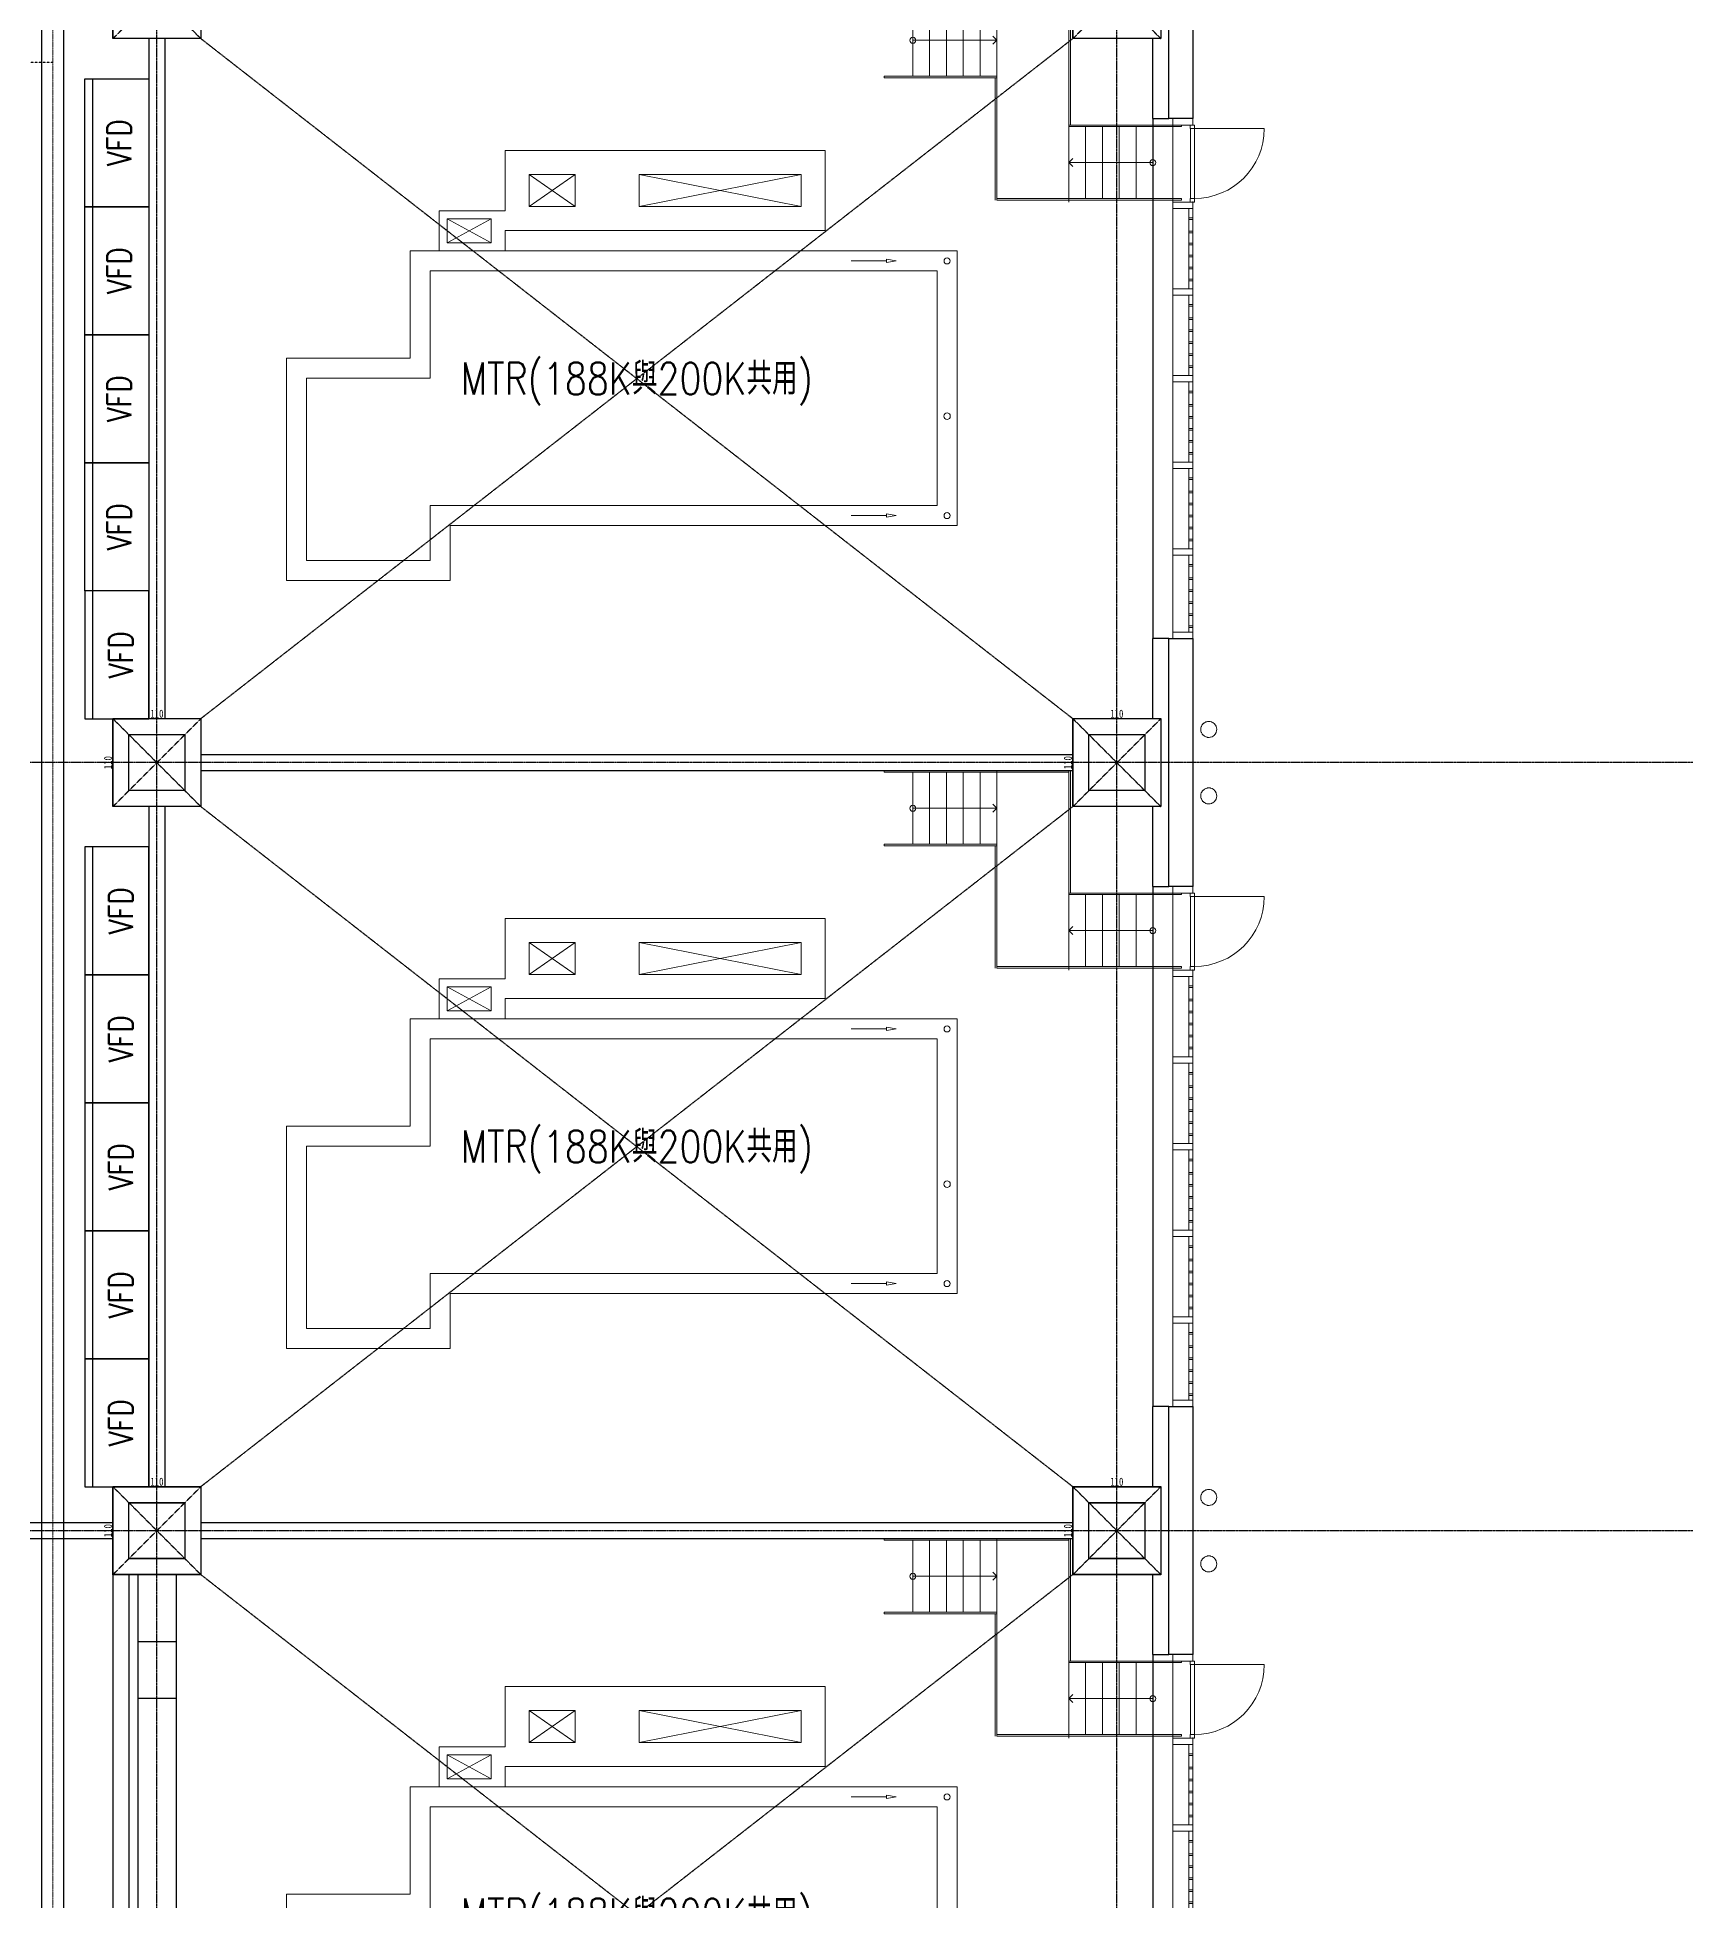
# Model space of a CAD drawing. Header units: millimetres. Extents: x -18489 to 17339, y -1599 to 10961.
# Drawn here: x -14188 to -12118, y 1360 to 3689 of the extents above; entities that cross this region are included whole.
import ezdxf
from ezdxf.enums import TextEntityAlignment as Align

# ---------------------------------------------------------------- set-up
doc = ezdxf.new("R2010")
doc.units = ezdxf.units.MM
for name, pattern in [('188K-SM-07-F10-MECH-CHW PIPE-Y2257103$0$Micron CUP L10 HVAC 2nd PIPE$0$JIS_02_1.0', [2, 1, -1]), ('188K-SM-07-F10-MECH-CHW PIPE-Y2257103$0$XKA01LR1-HVAC-PIPE-冷卻水-Y2225103 Shawn$0$CENTER', [2, 1.25, -0.25, 0.25, -0.25]), ('X-CUB3-L10$0$COL-CEN-LIN', [3.25, 2.5, -0.25, 0.25, -0.25]), ('X-CUB3-L10$0$HIDDEN', [0.4, 0.3, -0.1]), ('X-CUB3-L10$0$JJP_虛線(退縮線、投影線、地下室範圍、非屬本工程、圖面分區)', [0.45, 0.3, -0.15])]:
    doc.linetypes.add(name, pattern=pattern)
for name, color, linetype in [('188K-SM-03-F10-MECH-EQ-Y2257103$0$0 Xref', 8, 'Continuous'), ('188K-SM-03-F10-MECH-EQ-Y2257103$0$Micron CUP L10 HVAC EQU$0$E-LAY-EQPM-200x90', 150, 'Continuous'), ('188K-SM-03-F10-MECH-EQ-Y2257103$0$Micron CUP L10 HVAC EQU$0$M-MECH-EQU', 136, 'Continuous'), ('188K-SM-03-F10-MECH-EQ-Y2257103$0$Micron CUP L10 HVAC EQU$0$M-PHASE1 AREA', 252, 'Continuous'), ('188K-SM-07-F10-MECH-CHW PIPE-Y2257103$0$0 XC', 8, 'Continuous'), ('188K-SM-07-F10-MECH-CHW PIPE-Y2257103$0$M-CWTR-12PIPE-R', 4, 'Continuous'), ('188K-SM-07-F10-MECH-CHW PIPE-Y2257103$0$Micron CUP L10 HVAC 2nd PIPE$0$M-P-12CHR-2nd-PIPE', 4, '188K-SM-07-F10-MECH-CHW PIPE-Y2257103$0$Micron CUP L10 HVAC 2nd PIPE$0$JIS_02_1.0'), ('X-CUB3-L10$0$1_地上一層平面圖_1_A-2D-DRAW', 8, 'Continuous'), ('X-CUB3-L10$0$1_地上一層平面圖_1_A-SLAB-PIT.1-BAS', 8, 'Continuous'), ('X-CUB3-L10$0$1_地上一層平面圖_1_A-STRS.Newcub', 8, 'Continuous'), ('X-CUB3-L10$0$1_地上一層平面圖_1_A-WALL-EX.Newcub', 8, 'Continuous'), ('X-CUB3-L10$0$1_地上一層平面圖_1_A-WALL.IN', 8, 'Continuous'), ('X-CUB3-L10$0$1_地上一層平面圖_1_CENTER', 8, 'Continuous'), ('X-CUB3-L10$0$A-OBJE-PIPE.Newcub', 8, 'Continuous'), ('X-CUB3-L10$0$A-WALL-EX.Newcub', 8, 'Continuous'), ('X-CUB3-L10$0$BEAM-RC(P)', 8, 'Continuous'), ('X-CUB3-L10$0$CCL', 8, 'X-CUB3-L10$0$COL-CEN-LIN'), ('X-CUB3-L10$0$COL', 8, 'Continuous'), ('X-CUB3-L10$0$COL-S', 8, 'Continuous'), ('X-CUB3-L10$0$OPEN-UP', 8, 'X-CUB3-L10$0$HIDDEN'), ('X-CUB3-L10$0$WALL-DR', 8, 'Continuous'), ('X-CUB3-L10$0$WALL-G', 8, 'Continuous'), ('X-CUB3-L10$0$WALL-RC', 8, 'Continuous')]:
    doc.layers.add(name, color=color, linetype=linetype)
doc.layers.add('188K-SM-07-F10-MECH-CHW PIPE-Y2257103$0$XKA01LR1-HVAC-PIPE-冷卻水-Y2225103 Shawn$0$M-PIPE-CEN', color=8, linetype='188K-SM-07-F10-MECH-CHW PIPE-Y2257103$0$XKA01LR1-HVAC-PIPE-冷卻水-Y2225103 Shawn$0$CENTER', lineweight=9)
doc.styles.add('188K-SM-03-F10-MECH-EQ-Y2257103$0$Micron CUP L10 HVAC EQU$0$AA-TXT', font='simplex.shx', dxfattribs={"bigfont": 'china.shx'})
doc.styles.add('X-CUB3-L10$0$CHINA', font='simplex.shx', dxfattribs={"width": 0.75, "bigfont": 'chineset.shx'})
doc.styles.add('X-CUB3-L10$0$DIM', font='', dxfattribs={"width": 0.8})
doc.styles.get('X-CUB3-L10$0$DIM').set_extended_font_data('MingLiU')
doc.dimstyles.new('X-CUB3-L10$0$JJP_005_defpoint', dxfattribs={"dimtxt": 20, "dimasz": 0.5, "dimexe": 0.5, "dimexo": 0.5, "dimgap": 0.5, "dimtad": 1, "dimdsep": 46, "dimtxsty": 'X-CUB3-L10$0$DIM', "dimblk": 'X-CUB3-L10$0$_None', "dimcen": 10, "dimclrd": 256, "dimclre": 256, "dimclrt": 256, "dimadec": 0, "dimazin": 0, "dimtfac": 1, "dimtix": 1, "dimtmove": 2, "dimatfit": 3, "dimldrblk": 'X-CUB3-L10$0$_None', "dimfxl": 0.5, "dimtolj": 1, "dimtzin": 0, "dimarcsym": 0})

# ---------------------------------------------------------------- blocks, each defined once
blk = doc.blocks.new('188K-SM-03-F10-MECH-EQ-Y2257103$0$Micron CUP L10 HVAC EQU$0$A$C0c53ceb0')
at = {"layer": '188K-SM-03-F10-MECH-EQ-Y2257103$0$Micron CUP L10 HVAC EQU$0$M-PHASE1 AREA'}
for p, q in [((20250, 19200.00004), (20250, 20800.00004)), ((20250, 16000.00004), (20250, 17600.00004)), ((20250, 14400.00004), (20250, 16000.00004)), ((20250, 12800.00004), (20250, 14400.00004)), ((20250, 11200.00004), (20250, 12800.00004)), ((20250, 9600.00004), (20250, 11200.00004))]:
    blk.add_line(p, q, dxfattribs=at)
for points in [[(20150, 19200.00004), (20950, 19200.00004), (20950, 20800.00004), (20150, 20800.00004)], [(20150, 16000.00004), (20950, 16000.00004), (20950, 17600.00004), (20150, 17600.00004)], [(20150, 14400.00004), (20950, 14400.00004), (20950, 16000.00004), (20150, 16000.00004)], [(20150, 12800.00004), (20950, 12800.00004), (20950, 14400.00004), (20150, 14400.00004)], [(20150, 11200.00004), (20950, 11200.00004), (20950, 12800.00004), (20150, 12800.00004)], [(20150, 9600.00004), (20950, 9600.00004), (20950, 11200.00004), (20150, 11200.00004)]]:
    blk.add_lwpolyline(points, close=True, dxfattribs=at)
at = {"layer": '188K-SM-03-F10-MECH-EQ-Y2257103$0$Micron CUP L10 HVAC EQU$0$M-PHASE1 AREA', "style": '188K-SM-03-F10-MECH-EQ-Y2257103$0$Micron CUP L10 HVAC EQU$0$AA-TXT', "width": 0.8}
for p in [(20600, 20000.00004), (20600, 16800.00004), (20600, 15200.00004), (20600, 13600.00004), (20600, 12000.00004), (20600, 10400.00004)]:
    blk.add_text('VFD', height=300, rotation=90, dxfattribs=at).set_placement(p, align=Align.MIDDLE_CENTER)
blk = doc.blocks.new('188K-SM-03-F10-MECH-EQ-Y2257103$0$Micron CUP L10 HVAC EQU')
at = {"layer": '188K-SM-03-F10-MECH-EQ-Y2257103$0$Micron CUP L10 HVAC EQU$0$E-LAY-EQPM-200x90'}
for p, q in [((-185917, 27682), (-185917, 29282)), ((-185917, 26082), (-185917, 27682))]:
    blk.add_line(p, q, dxfattribs=at)
for points in [[(-185217, 27682), (-186017, 27682), (-186017, 29282), (-185217, 29282)], [(-185217, 26082), (-186017, 26082), (-186017, 27682), (-185217, 27682)]]:
    blk.add_lwpolyline(points, close=True, dxfattribs=at)
at = {"layer": '188K-SM-03-F10-MECH-EQ-Y2257103$0$Micron CUP L10 HVAC EQU$0$M-MECH-EQU'}
blk.add_blockref('188K-SM-03-F10-MECH-EQ-Y2257103$0$Micron CUP L10 HVAC EQU$0$A$C0c53ceb0', (-206167, 2082), dxfattribs=at)
at = {"layer": '188K-SM-03-F10-MECH-EQ-Y2257103$0$Micron CUP L10 HVAC EQU$0$E-LAY-EQPM-200x90', "style": '188K-SM-03-F10-MECH-EQ-Y2257103$0$Micron CUP L10 HVAC EQU$0$AA-TXT', "width": 0.8}
for p in [(-185587, 28482), (-185587, 26882)]:
    blk.add_text('VFD', height=300, rotation=90, dxfattribs=at).set_placement(p, align=Align.MIDDLE_CENTER)
at = {"layer": '188K-SM-03-F10-MECH-EQ-Y2257103$0$Micron CUP L10 HVAC EQU$0$E-LAY-EQPM-200x90'}
for p, q in [((-185917, 24482), (-185917, 26082)), ((-185917, 22882), (-185917, 24482))]:
    blk.add_line(p, q, dxfattribs=at)
for points in [[(-185217, 24482), (-186017, 24482), (-186017, 26082), (-185217, 26082)], [(-185217, 22882), (-186017, 22882), (-186017, 24482), (-185217, 24482)]]:
    blk.add_lwpolyline(points, close=True, dxfattribs=at)
at = {"layer": '188K-SM-03-F10-MECH-EQ-Y2257103$0$Micron CUP L10 HVAC EQU$0$E-LAY-EQPM-200x90', "style": '188K-SM-03-F10-MECH-EQ-Y2257103$0$Micron CUP L10 HVAC EQU$0$AA-TXT', "width": 0.8}
for p in [(-185587, 25282), (-185587, 23682)]:
    blk.add_text('VFD', height=300, rotation=90, dxfattribs=at).set_placement(p, align=Align.MIDDLE_CENTER)
blk = doc.blocks.new('188K-SM-03-F10-MECH-EQ-Y2257103')
at = {"layer": '188K-SM-03-F10-MECH-EQ-Y2257103$0$0 Xref', "xscale": 0.1, "yscale": 0.1, "zscale": 0.1}
blk.add_blockref('188K-SM-03-F10-MECH-EQ-Y2257103$0$Micron CUP L10 HVAC EQU', (4473.5, 709.2), dxfattribs=at)
blk = doc.blocks.new('X-CUB3-L10$0$帷幕牆_2_1')
at = {"layer": 'X-CUB3-L10$0$1_地上一層平面圖_1_A-WALL-EX.Newcub', "color": 4, "lineweight": 0, "ltscale": 10}
blk.add_line((-12741.1, 1655), (-12653.8, 1655), dxfattribs=at)
at = {"layer": 'X-CUB3-L10$0$1_地上一層平面圖_1_A-WALL-EX.Newcub', "color": 4, "lineweight": 0, "ltscale": 10, "flags": 128}
for points in [[(-12746.6, 1659.5), (-12746.6, 1655), (-12741.1, 1655), (-12741.1, 1659.5)], [(-12741.1, 1563.1), (-12741.1, 1567.6), (-12746.6, 1567.6), (-12746.6, 1563.1)]]:
    blk.add_lwpolyline(points, close=True, dxfattribs=at)
for points in [[(-12746.1, 1655), (-12746.1, 1567.6)], [(-12741.1, 1655.5), (-12741.1, 1567.1)]]:
    blk.add_lwpolyline(points, dxfattribs=at)
at = {"layer": 'X-CUB3-L10$0$1_地上一層平面圖_1_A-WALL-EX.Newcub', "color": 8, "lineweight": 0, "ltscale": 10}
blk.add_arc((-12741.1, 1655), 87.3, 270, 0, dxfattribs=at)
at = {"layer": 'X-CUB3-L10$0$A-WALL-EX.Newcub', "color": 1, "lineweight": 0, "flags": 128}
for points in [[(-12743.1, 1659.5), (-12743.1, 1667.5), (-12768.1, 1667.5), (-12768.1, 1659.5)], [(-12743.1, 1555.1), (-12743.1, 1563.1), (-12768.1, 1563.1), (-12768.1, 1555.1)], [(-12743.1, 1541.5), (-12743.1, 1543.5), (-12748.1, 1543.5), (-12748.1, 1541.5)], [(-12743.1, 1524.8), (-12743.1, 1526.8), (-12748.1, 1526.8), (-12748.1, 1524.8)], [(-12743.1, 1509.8), (-12743.1, 1511.8), (-12748.1, 1511.8), (-12748.1, 1509.8)], [(-12743.1, 1494.8), (-12743.1, 1496.8), (-12748.1, 1496.8), (-12748.1, 1494.8)], [(-12743.1, 1479.8), (-12743.1, 1481.8), (-12748.1, 1481.8), (-12748.1, 1479.8)], [(-12743.1, 1446.8), (-12743.1, 1454.8), (-12768.1, 1454.8), (-12768.1, 1446.8)], [(-12743.1, 1464.8), (-12743.1, 1466.8), (-12748.1, 1466.8), (-12748.1, 1464.8)], [(-12743.1, 1433.1), (-12743.1, 1435.1), (-12748.1, 1435.1), (-12748.1, 1433.1)], [(-12743.1, 1416.5), (-12743.1, 1418.5), (-12748.1, 1418.5), (-12748.1, 1416.5)], [(-12743.1, 1401.5), (-12743.1, 1403.5), (-12748.1, 1403.5), (-12748.1, 1401.5)], [(-12743.1, 1386.5), (-12743.1, 1388.5), (-12748.1, 1388.5), (-12748.1, 1386.5)], [(-12743.1, 1371.5), (-12743.1, 1373.5), (-12748.1, 1373.5), (-12748.1, 1371.5)], [(-12743.1, 1356.5), (-12743.1, 1358.5), (-12748.1, 1358.5), (-12748.1, 1356.5)], [(-12743.1, 1338.5), (-12743.1, 1346.5), (-12768.1, 1346.5), (-12768.1, 1338.5)], [(-12743.1, 1324.8), (-12743.1, 1326.8), (-12748.1, 1326.8), (-12748.1, 1324.8)], [(-12743.1, 1308.1), (-12743.1, 1310.1), (-12748.1, 1310.1), (-12748.1, 1308.1)], [(-12743.1, 1293.1), (-12743.1, 1295.1), (-12748.1, 1295.1), (-12748.1, 1293.1)], [(-12743.1, 1278.1), (-12743.1, 1280.1), (-12748.1, 1280.1), (-12748.1, 1278.1)], [(-12743.1, 1263.1), (-12743.1, 1265.1), (-12748.1, 1265.1), (-12748.1, 1263.1)], [(-12743.1, 1230.1), (-12743.1, 1238.1), (-12768.1, 1238.1), (-12768.1, 1230.1)], [(-12743.1, 1248.1), (-12743.1, 1250.1), (-12748.1, 1250.1), (-12748.1, 1248.1)], [(-12743.1, 1216.5), (-12743.1, 1218.5), (-12748.1, 1218.5), (-12748.1, 1216.5)], [(-12743.1, 1199.8), (-12743.1, 1201.8), (-12748.1, 1201.8), (-12748.1, 1199.8)], [(-12743.1, 1184.8), (-12743.1, 1186.8), (-12748.1, 1186.8), (-12748.1, 1184.8)], [(-12743.1, 1169.8), (-12743.1, 1171.8), (-12748.1, 1171.8), (-12748.1, 1169.8)], [(-12743.1, 1154.8), (-12743.1, 1156.8), (-12748.1, 1156.8), (-12748.1, 1154.8)], [(-12743.1, 1139.8), (-12743.1, 1141.8), (-12748.1, 1141.8), (-12748.1, 1139.8)], [(-12743.1, 1121.8), (-12743.1, 1129.8), (-12768.1, 1129.8), (-12768.1, 1121.8)], [(-12743.1, 1108.1), (-12743.1, 1110.1), (-12748.1, 1110.1), (-12748.1, 1108.1)], [(-12743.1, 1091.5), (-12743.1, 1093.5), (-12748.1, 1093.5), (-12748.1, 1091.5)], [(-12743.1, 1076.5), (-12743.1, 1078.5), (-12748.1, 1078.5), (-12748.1, 1076.5)], [(-12743.1, 1061.5), (-12743.1, 1063.5), (-12748.1, 1063.5), (-12748.1, 1061.5)], [(-12743.1, 1046.5), (-12743.1, 1048.5), (-12748.1, 1048.5), (-12748.1, 1046.5)], [(-12743.1, 1017.5), (-12743.1, 1025.5), (-12768.1, 1025.5), (-12768.1, 1017.5)], [(-12743.1, 1031.5), (-12743.1, 1033.5), (-12748.1, 1033.5), (-12748.1, 1031.5)]]:
    blk.add_lwpolyline(points, close=True, dxfattribs=at)
at = {"layer": 'X-CUB3-L10$0$A-WALL-EX.Newcub', "color": 4, "lineweight": 0, "flags": 128}
for points in [[(-12768.1, 1563.1), (-12768.1, 1574.1), (-12768.1, 1589.1), (-12768.1, 1604.1), (-12768.1, 1619.1), (-12768.1, 1634.1), (-12768.1, 1650.8), (-12768.1, 1659.5)], [(-12743.1, 1563.1), (-12743.1, 1564.1)], [(-12768.1, 1454.8), (-12768.1, 1465.8), (-12768.1, 1480.8), (-12768.1, 1495.8), (-12768.1, 1510.8), (-12768.1, 1525.8), (-12768.1, 1542.5), (-12768.1, 1555.1)], [(-12748.1, 1543.5), (-12748.1, 1555.1)], [(-12748.1, 1526.8), (-12748.1, 1541.5)], [(-12743.1, 1543.5), (-12743.1, 1555.1)], [(-12743.1, 1526.8), (-12743.1, 1541.5)], [(-12748.1, 1511.8), (-12748.1, 1524.8)], [(-12743.1, 1511.8), (-12743.1, 1524.8)], [(-12748.1, 1496.8), (-12748.1, 1509.8)], [(-12748.1, 1481.8), (-12748.1, 1494.8)], [(-12743.1, 1496.8), (-12743.1, 1509.8)], [(-12743.1, 1481.8), (-12743.1, 1494.8)], [(-12748.1, 1466.8), (-12748.1, 1479.8)], [(-12743.1, 1466.8), (-12743.1, 1479.8)], [(-12768.1, 1346.5), (-12768.1, 1357.5), (-12768.1, 1372.5), (-12768.1, 1387.5), (-12768.1, 1402.5), (-12768.1, 1417.5), (-12768.1, 1434.1), (-12768.1, 1446.8)], [(-12748.1, 1454.8), (-12748.1, 1464.8)], [(-12748.1, 1435.1), (-12748.1, 1446.8)], [(-12743.1, 1454.8), (-12743.1, 1464.8)], [(-12743.1, 1435.1), (-12743.1, 1446.8)], [(-12748.1, 1418.5), (-12748.1, 1433.1)], [(-12743.1, 1418.5), (-12743.1, 1433.1)], [(-12748.1, 1403.5), (-12748.1, 1416.5)], [(-12748.1, 1388.5), (-12748.1, 1401.5)], [(-12743.1, 1403.5), (-12743.1, 1416.5)], [(-12743.1, 1388.5), (-12743.1, 1401.5)], [(-12748.1, 1373.5), (-12748.1, 1386.5)], [(-12743.1, 1373.5), (-12743.1, 1386.5)], [(-12748.1, 1358.5), (-12748.1, 1371.5)], [(-12748.1, 1346.5), (-12748.1, 1356.5)], [(-12743.1, 1358.5), (-12743.1, 1371.5)], [(-12743.1, 1346.5), (-12743.1, 1356.5)], [(-12768.1, 1238.1), (-12768.1, 1249.1), (-12768.1, 1264.1), (-12768.1, 1279.1), (-12768.1, 1294.1), (-12768.1, 1309.1), (-12768.1, 1325.8), (-12768.1, 1338.5)], [(-12748.1, 1326.8), (-12748.1, 1338.5)], [(-12743.1, 1326.8), (-12743.1, 1338.5)], [(-12748.1, 1310.1), (-12748.1, 1324.8)], [(-12748.1, 1295.1), (-12748.1, 1308.1)], [(-12743.1, 1310.1), (-12743.1, 1324.8)], [(-12743.1, 1295.1), (-12743.1, 1308.1)], [(-12748.1, 1280.1), (-12748.1, 1293.1)], [(-12743.1, 1280.1), (-12743.1, 1293.1)], [(-12748.1, 1265.1), (-12748.1, 1278.1)], [(-12748.1, 1250.1), (-12748.1, 1263.1)], [(-12743.1, 1265.1), (-12743.1, 1278.1)], [(-12743.1, 1250.1), (-12743.1, 1263.1)], [(-12748.1, 1238.1), (-12748.1, 1248.1)], [(-12743.1, 1238.1), (-12743.1, 1248.1)], [(-12768.1, 1129.8), (-12768.1, 1140.8), (-12768.1, 1155.8), (-12768.1, 1170.8), (-12768.1, 1185.8), (-12768.1, 1200.8), (-12768.1, 1217.5), (-12768.1, 1230.1)], [(-12748.1, 1218.5), (-12748.1, 1230.1)], [(-12748.1, 1201.8), (-12748.1, 1216.5)], [(-12743.1, 1218.5), (-12743.1, 1230.1)], [(-12743.1, 1201.8), (-12743.1, 1216.5)], [(-12748.1, 1186.8), (-12748.1, 1199.8)], [(-12743.1, 1186.8), (-12743.1, 1199.8)], [(-12748.1, 1171.8), (-12748.1, 1184.8)], [(-12748.1, 1156.8), (-12748.1, 1169.8)], [(-12743.1, 1171.8), (-12743.1, 1184.8)], [(-12743.1, 1156.8), (-12743.1, 1169.8)], [(-12748.1, 1141.8), (-12748.1, 1154.8)], [(-12743.1, 1141.8), (-12743.1, 1154.8)], [(-12768.1, 1025.5), (-12768.1, 1032.5), (-12768.1, 1047.5), (-12768.1, 1062.5), (-12768.1, 1077.5), (-12768.1, 1092.5), (-12768.1, 1109.1), (-12768.1, 1121.8)], [(-12748.1, 1129.8), (-12748.1, 1139.8)], [(-12748.1, 1110.1), (-12748.1, 1121.8)], [(-12743.1, 1129.8), (-12743.1, 1139.8)], [(-12743.1, 1110.1), (-12743.1, 1121.8)], [(-12748.1, 1093.5), (-12748.1, 1108.1)], [(-12743.1, 1093.5), (-12743.1, 1108.1)], [(-12748.1, 1078.5), (-12748.1, 1091.5)], [(-12748.1, 1063.5), (-12748.1, 1076.5)], [(-12743.1, 1078.5), (-12743.1, 1091.5)], [(-12743.1, 1063.5), (-12743.1, 1076.5)], [(-12748.1, 1048.5), (-12748.1, 1061.5)], [(-12743.1, 1048.5), (-12743.1, 1061.5)], [(-12748.1, 1033.5), (-12748.1, 1046.5)], [(-12748.1, 1025.5), (-12748.1, 1031.5)], [(-12743.1, 1033.5), (-12743.1, 1046.5)], [(-12743.1, 1025.5), (-12743.1, 1031.5)]]:
    blk.add_lwpolyline(points, dxfattribs=at)
blk = doc.blocks.new('X-CUB3-L10$0$變形體_1_1')
at = {"layer": 'X-CUB3-L10$0$A-OBJE-PIPE.Newcub', "color": 15, "lineweight": 0, "flags": 128}
blk.add_lwpolyline([(-12733, 2739.5), (-12733, 2739), (-12732.5, 2737.6), (-12732.4, 2737.1), (-12731.7, 2735.8), (-12731.5, 2735.3), (-12730.4, 2734.1), (-12730.1, 2733.8), (-12728.9, 2732.8), (-12728.6, 2732.5), (-12727.2, 2731.8), (-12726.8, 2731.6), (-12725.4, 2731.2), (-12724.9, 2731.1), (-12723.6, 2731), (-12723.1, 2730.9), (-12721.7, 2731.1), (-12721.3, 2731.1), (-12719.8, 2731.5), (-12719.3, 2731.7), (-12718, 2732.4), (-12717.6, 2732.6), (-12716.4, 2733.6), (-12716, 2733.9), (-12715, 2735.1), (-12714.7, 2735.5), (-12714, 2736.9), (-12713.8, 2737.3), (-12713.4, 2738.7), (-12713.3, 2739.1), (-12713.2, 2740.5), (-12713.1, 2740.9), (-12713.3, 2742.4), (-12713.3, 2742.8), (-12713.8, 2744.3), (-12713.9, 2744.7), (-12714.6, 2746.1), (-12714.8, 2746.5), (-12715.9, 2747.7), (-12716.2, 2748.1), (-12717.4, 2749), (-12717.7, 2749.3), (-12719.1, 2750), (-12719.5, 2750.2), (-12720.9, 2750.6), (-12721.4, 2750.8), (-12722.7, 2750.9), (-12723.1, 2750.9), (-12724.6, 2750.8), (-12725, 2750.7), (-12726.5, 2750.3), (-12726.9, 2750.2), (-12728.3, 2749.4), (-12728.7, 2749.2), (-12729.9, 2748.2), (-12730.3, 2747.9), (-12731.3, 2746.7), (-12731.6, 2746.3), (-12732.3, 2745), (-12732.5, 2744.6), (-12732.9, 2743.1), (-12733, 2742.7), (-12733.1, 2741.3), (-12733.1, 2740.9)], close=True, dxfattribs=at)
blk = doc.blocks.new('X-CUB3-L10$0$變形體_2_1')
at = {"layer": 'X-CUB3-L10$0$A-OBJE-PIPE.Newcub', "color": 15, "lineweight": 0, "flags": 128}
blk.add_lwpolyline([(-12733.1, 2823.6), (-12733, 2822.2), (-12732.9, 2821.8), (-12732.5, 2820.4), (-12732.3, 2820), (-12731.6, 2818.6), (-12731.3, 2818.2), (-12730.3, 2817), (-12729.9, 2816.7), (-12728.7, 2815.7), (-12728.3, 2815.5), (-12726.9, 2814.7), (-12726.5, 2814.6), (-12725, 2814.2), (-12724.6, 2814.1), (-12723.1, 2814), (-12722.7, 2814), (-12721.4, 2814.2), (-12720.9, 2814.3), (-12719.5, 2814.7), (-12719.1, 2814.9), (-12717.7, 2815.6), (-12717.4, 2815.9), (-12716.2, 2816.9), (-12715.9, 2817.2), (-12714.8, 2818.4), (-12714.6, 2818.8), (-12713.9, 2820.2), (-12713.8, 2820.6), (-12713.3, 2822.1), (-12713.3, 2822.5), (-12713.1, 2824), (-12713.2, 2824.4), (-12713.3, 2825.8), (-12713.4, 2826.2), (-12713.8, 2827.6), (-12714, 2828), (-12714.7, 2829.4), (-12715, 2829.8), (-12716, 2831), (-12716.4, 2831.3), (-12717.6, 2832.3), (-12718, 2832.5), (-12719.3, 2833.2), (-12719.8, 2833.4), (-12721.3, 2833.8), (-12721.7, 2833.9), (-12723.1, 2834), (-12723.6, 2834), (-12724.9, 2833.8), (-12725.4, 2833.7), (-12726.8, 2833.3), (-12727.2, 2833.1), (-12728.6, 2832.4), (-12728.9, 2832.1), (-12730.1, 2831.1), (-12730.4, 2830.8), (-12731.5, 2829.6), (-12731.7, 2829.2), (-12732.4, 2827.8), (-12732.5, 2827.4), (-12733, 2825.9), (-12733, 2825.4), (-12733.1, 2824)], close=True, dxfattribs=at)
blk = doc.blocks.new('X-CUB3-L10$0$變形體_10_1')
at = {"layer": 'X-CUB3-L10$0$A-OBJE-PIPE.Newcub', "color": 15, "lineweight": 0, "flags": 128}
blk.add_lwpolyline([(-12733, 1779.5), (-12733, 1779), (-12732.5, 1777.6), (-12732.4, 1777.1), (-12731.7, 1775.8), (-12731.5, 1775.3), (-12730.4, 1774.1), (-12730.1, 1773.8), (-12728.9, 1772.8), (-12728.6, 1772.5), (-12727.2, 1771.8), (-12726.8, 1771.6), (-12725.4, 1771.2), (-12724.9, 1771.1), (-12723.6, 1771), (-12723.1, 1770.9), (-12721.7, 1771.1), (-12721.3, 1771.1), (-12719.8, 1771.5), (-12719.3, 1771.7), (-12718, 1772.4), (-12717.6, 1772.6), (-12716.4, 1773.6), (-12716, 1773.9), (-12715, 1775.1), (-12714.7, 1775.5), (-12714, 1776.9), (-12713.8, 1777.3), (-12713.4, 1778.7), (-12713.3, 1779.1), (-12713.2, 1780.5), (-12713.1, 1780.9), (-12713.3, 1782.4), (-12713.3, 1782.8), (-12713.8, 1784.3), (-12713.9, 1784.7), (-12714.6, 1786.1), (-12714.8, 1786.5), (-12715.9, 1787.7), (-12716.2, 1788.1), (-12717.4, 1789), (-12717.7, 1789.3), (-12719.1, 1790), (-12719.5, 1790.2), (-12720.9, 1790.6), (-12721.4, 1790.8), (-12722.7, 1790.9), (-12723.1, 1790.9), (-12724.6, 1790.8), (-12725, 1790.7), (-12726.5, 1790.3), (-12726.9, 1790.2), (-12728.3, 1789.4), (-12728.7, 1789.2), (-12729.9, 1788.2), (-12730.3, 1787.9), (-12731.3, 1786.7), (-12731.6, 1786.3), (-12732.3, 1785), (-12732.5, 1784.6), (-12732.9, 1783.1), (-12733, 1782.7), (-12733.1, 1781.3), (-12733.1, 1780.9)], close=True, dxfattribs=at)
blk = doc.blocks.new('X-CUB3-L10$0$變形體_11_1')
at = {"layer": 'X-CUB3-L10$0$A-OBJE-PIPE.Newcub', "color": 15, "lineweight": 0, "flags": 128}
blk.add_lwpolyline([(-12733.1, 1863.6), (-12733, 1862.2), (-12732.9, 1861.8), (-12732.5, 1860.4), (-12732.3, 1860), (-12731.6, 1858.6), (-12731.3, 1858.2), (-12730.3, 1857), (-12729.9, 1856.7), (-12728.7, 1855.7), (-12728.3, 1855.5), (-12726.9, 1854.7), (-12726.5, 1854.6), (-12725, 1854.2), (-12724.6, 1854.1), (-12723.1, 1854), (-12722.7, 1854), (-12721.4, 1854.2), (-12720.9, 1854.3), (-12719.5, 1854.7), (-12719.1, 1854.9), (-12717.7, 1855.6), (-12717.4, 1855.9), (-12716.2, 1856.9), (-12715.9, 1857.2), (-12714.8, 1858.4), (-12714.6, 1858.8), (-12713.9, 1860.2), (-12713.8, 1860.6), (-12713.3, 1862.1), (-12713.3, 1862.5), (-12713.1, 1864), (-12713.2, 1864.4), (-12713.3, 1865.8), (-12713.4, 1866.2), (-12713.8, 1867.6), (-12714, 1868), (-12714.7, 1869.4), (-12715, 1869.8), (-12716, 1871), (-12716.4, 1871.3), (-12717.6, 1872.3), (-12718, 1872.5), (-12719.3, 1873.2), (-12719.8, 1873.4), (-12721.3, 1873.8), (-12721.7, 1873.9), (-12723.1, 1874), (-12723.6, 1874), (-12724.9, 1873.8), (-12725.4, 1873.7), (-12726.8, 1873.3), (-12727.2, 1873.1), (-12728.6, 1872.4), (-12728.9, 1872.1), (-12730.1, 1871.1), (-12730.4, 1870.8), (-12731.5, 1869.6), (-12731.7, 1869.2), (-12732.4, 1867.8), (-12732.5, 1867.4), (-12733, 1865.9), (-12733, 1865.4), (-12733.1, 1864)], close=True, dxfattribs=at)
blk = doc.blocks.new('*D570')
at = {"layer": 'DefPoints', "lineweight": -2, "transparency": 16777216}
blk.add_line((0, 0), (110, 0), dxfattribs=at)
at = {"layer": 'DefPoints', "color": 0, "transparency": 16777216}
for p in [(0, 0), (110, 0), (110, 0)]:
    blk.add_point(p, dxfattribs=at)
at = {"layer": 'DefPoints', "transparency": 16777216, "insert": (55, 6.1), "char_height": 10, "attachment_point": 5, "style": 'X-CUB3-L10$0$DIM'}
blk.add_mtext('\\A1;110', dxfattribs=at)
blk = doc.blocks.new('X-CUB3-L10$0$_None')
blk = doc.blocks.new('*D571')
at = {"layer": 'DefPoints', "lineweight": -2, "transparency": 16777216}
blk.add_line((0, 0), (0, -110), dxfattribs=at)
at = {"layer": 'DefPoints', "color": 0, "transparency": 16777216}
for p in [(0, 0), (0, -110), (0, -110)]:
    blk.add_point(p, dxfattribs=at)
at = {"layer": 'DefPoints', "transparency": 16777216, "insert": (-6.1, -55), "char_height": 10, "attachment_point": 5, "rotation": 90, "style": 'X-CUB3-L10$0$DIM'}
blk.add_mtext('\\A1;110', dxfattribs=at)
blk = doc.blocks.new('X-CUB3-L10$0$A$C1d0d7561')
at = {"layer": 'X-CUB3-L10$0$1_地上一層平面圖_1_A-STRS.Newcub', "color": 12, "lineweight": 0, "ltscale": 10}
for p, q in [((-220, 25), (-256, 25)), ((-256, 25), (-256, 23)), ((-115, 25), (-220, 25)), ((-115, 23), (-115, 25)), ((-256, 23), (-220, 23)), ((-220, 23), (-115, 23)), ((-220, 23), (-220, -67)), ((-199, 23), (-220, 23)), ((-199, -67), (-199, 23)), ((-199, 23), (-199, -67)), ((-178, 23), (-199, 23)), ((-178, -67), (-178, 23)), ((-178, 23), (-178, -67)), ((-157, 23), (-178, 23)), ((-157, -67), (-157, 23)), ((-157, 23), (-157, -67)), ((-136, 23), (-157, 23)), ((-136, -67), (-136, 23)), ((-136, 23), (-136, -67)), ((-115, 23), (-136, 23)), ((-115, -67), (-115, 23)), ((-220, -67), (-256, -67)), ((-256, -67), (-256, -69)), ((-256, -69), (-220, -69)), ((-115, -67), (-220, -67)), ((-220, -67), (-199, -67)), ((-220, -69), (-115, -69)), ((-199, -67), (-178, -67)), ((-178, -67), (-157, -67)), ((-157, -67), (-136, -67)), ((-136, -67), (-115, -67)), ((-115, -69), (-115, -67)), ((80, -128), (-25, -128)), ((-25, -128), (-25, -130)), ((-25, -130), (80, -130)), ((-4, -130), (-25, -130)), ((-25, -130), (-25, -220)), ((17, -130), (-4, -130)), ((-4, -130), (-4, -220)), ((-4, -220), (-4, -130)), ((38, -130), (17, -130)), ((17, -130), (17, -220)), ((17, -220), (17, -130)), ((59, -130), (38, -130)), ((38, -130), (38, -220)), ((38, -220), (38, -130)), ((80, -130), (59, -130)), ((59, -130), (59, -220)), ((59, -220), (59, -130)), ((116, -128), (80, -128)), ((80, -130), (116, -130)), ((80, -220), (80, -130)), ((116, -130), (116, -128)), ((80, -220), (-25, -220)), ((-25, -220), (-25, -222)), ((-25, -220), (-4, -220)), ((-25, -222), (80, -222)), ((-4, -220), (17, -220)), ((17, -220), (38, -220)), ((38, -220), (59, -220)), ((59, -220), (80, -220)), ((116, -220), (80, -220)), ((80, -222), (116, -222)), ((116, -222), (116, -220))]:
    blk.add_line(p, q, dxfattribs=at)
at = {"layer": 'X-CUB3-L10$0$1_地上一層平面圖_1_A-STRS.Newcub', "color": 8, "lineweight": 0, "ltscale": 10}
for p, q in [((-220, -22), (-199, -22)), ((-199, -22), (-136, -22)), ((-136, -22), (-115, -22)), ((-115, -22), (-120, -17)), ((-120, -27), (-115, -22)), ((-20, -170), (-25, -175)), ((-4, -175), (-25, -175)), ((-25, -175), (-20, -180)), ((59, -175), (-4, -175)), ((80, -175), (59, -175))]:
    blk.add_line(p, q, dxfattribs=at)
at = {"layer": 'X-CUB3-L10$0$1_地上一層平面圖_1_A-STRS.Newcub', "color": 12, "lineweight": 0, "ltscale": 10, "flags": 128}
for points in [[(-115, 25), (-115, 23)], [(-25, 25), (-25, -128)], [(-23, -128), (-23, 25)], [(-115, 23), (-115, -220)], [(-25, 23), (-115, 23)], [(-115, 23), (-25, 23)], [(-25, -220), (-25, 23)], [(-117, -69), (-117, -222)], [(-115, -69), (-117, -69)], [(-115, -222), (-115, -69)], [(-25, -128), (-23, -128)], [(-115, -220), (-25, -220)], [(-25, -220), (-115, -220)], [(-115, -222), (-25, -222)], [(-25, -222), (-25, -220)]]:
    blk.add_lwpolyline(points, dxfattribs=at)
at = {"layer": 'X-CUB3-L10$0$1_地上一層平面圖_1_A-STRS.Newcub', "color": 8, "lineweight": 0, "ltscale": 10, "flags": 128}
for points in [[(-220, -25.8, 1), (-220, -18.2, 1)], [(80, -171.2, 1), (80, -178.7, 1)]]:
    blk.add_lwpolyline(points, format="xyb", close=True, dxfattribs=at)
at = {"layer": 'X-CUB3-L10$0$1_地上一層平面圖_1_A-WALL-EX.Newcub', "color": 12, "linetype": 'X-CUB3-L10$0$JJP_虛線(退縮線、投影線、地下室範圍、非屬本工程、圖面分區)', "lineweight": 0, "ltscale": 10, "flags": 128}
blk.add_lwpolyline([(-1110, 25), (-20, 25)], dxfattribs=at)
at = {"layer": 'X-CUB3-L10$0$1_地上一層平面圖_1_A-WALL-EX.Newcub', "color": 8, "lineweight": 0, "ltscale": 10, "flags": 128}
blk.add_lwpolyline([(-25, -224.3), (-25, 25)], dxfattribs=at)
blk = doc.blocks.new('188K-SM-07-F10-MECH-CHW PIPE-Y2257103$0$Micron CUP L10 HVAC 2nd PIPE')
at = {"layer": '188K-SM-07-F10-MECH-CHW PIPE-Y2257103$0$Micron CUP L10 HVAC 2nd PIPE$0$M-P-12CHR-2nd-PIPE'}
blk.add_line((-186417, 29483), (-204704, 29483), dxfattribs=at)
blk = doc.blocks.new('188K-SM-07-F10-MECH-CHW PIPE-Y2257103')
at = {"layer": '188K-SM-07-F10-MECH-CHW PIPE-Y2257103$0$M-CWTR-12PIPE-R'}
for p, q in [((-14181.8, 1064.3), (-14181.8, 6052.9)), ((-14154.5, 1064.3), (-14154.5, 6052.9))]:
    blk.add_line(p, q, dxfattribs=at)
at = {"layer": '188K-SM-07-F10-MECH-CHW PIPE-Y2257103$0$XKA01LR1-HVAC-PIPE-冷卻水-Y2225103 Shawn$0$M-PIPE-CEN', "linetype": '188K-SM-07-F10-MECH-CHW PIPE-Y2257103$0$XKA01LR1-HVAC-PIPE-冷卻水-Y2225103 Shawn$0$CENTER'}
blk.add_line((-14168.1, 1064.3), (-14168.1, 6052.9), dxfattribs=at)
at = {"layer": '188K-SM-07-F10-MECH-CHW PIPE-Y2257103$0$0 XC', "xscale": 0.1, "yscale": 0.1, "zscale": 0.1}
blk.add_blockref('188K-SM-07-F10-MECH-CHW PIPE-Y2257103$0$Micron CUP L10 HVAC 2nd PIPE', (4473.5, 709.2), dxfattribs=at)
blk = doc.blocks.new('*U569')
at = {"layer": 'DefPoints', "linetype": 'X-CUB3-L10$0$HIDDEN', "ltscale": 0.1}
for p, q in [((110, 0), (0, -110)), ((0, 0), (110, -110))]:
    blk.add_line(p, q, dxfattribs=at)
at = {"layer": 'X-CUB3-L10$0$COL', "ltscale": 0.1}
blk.add_lwpolyline([(0, 0), (110, 0), (110, -110), (0, -110)], close=True, dxfattribs=at)
at = {"layer": 'DefPoints'}
dim = blk.add_linear_dim(base=(0, -110), p1=(0, 0), p2=(0, -110), angle=90, dimstyle='X-CUB3-L10$0$JJP_005_defpoint', override={"dimtxt": 10}, dxfattribs=at)
dim.commit()
dim.dimension.update_dxf_attribs({"geometry": '*D571', "text_midpoint": (-6.067, -55)})
dim = blk.add_linear_dim(base=(110, 0), p1=(0, 0), p2=(110, 0), dimstyle='X-CUB3-L10$0$JJP_005_defpoint', override={"dimtxt": 10}, dxfattribs=at)
dim.commit()
dim.dimension.update_dxf_attribs({"geometry": '*D570', "text_midpoint": (55, 6.067)})
blk = doc.blocks.new('X-CUB3-L10$0$CUB3-10')
at = {"layer": 'X-CUB3-L10$0$CCL'}
for p, q in [((-1200, 0), (-1200, 9982.459)), ((0, 0), (0, 9982.459)), ((720, 3502.459), (-5160, 3502.459)), ((720, 2542.459), (-5160, 2542.459))]:
    blk.add_line(p, q, dxfattribs=at)
at = {"layer": 'X-CUB3-L10$0$COL-S'}
for points in [[(-1235, 3537.459), (-1165, 3537.459), (-1165, 3467.459), (-1235, 3467.459)], [(-35, 3537.459), (35, 3537.459), (35, 3467.459), (-35, 3467.459)], [(-1235, 2577.459), (-1165, 2577.459), (-1165, 2507.459), (-1235, 2507.459)], [(-35, 2577.459), (35, 2577.459), (35, 2507.459), (-35, 2507.459)]]:
    blk.add_lwpolyline(points, close=True, dxfattribs=at)
at = {"layer": 'X-CUB3-L10$0$COL'}
for p in [(-1255, 4517.459), (-55, 4517.459), (-1255, 3557.459), (-55, 3557.459), (-1255, 2597.459), (-55, 2597.459)]:
    blk.add_blockref('*U569', p, dxfattribs=at)
blk = doc.blocks.new('X-CUB3-L10')
at = {"layer": 'X-CUB3-L10$0$1_地上一層平面圖_1_A-2D-DRAW', "color": 4, "lineweight": 0, "ltscale": 10}
for p, q in [((-13126.1, 3409.7), (-13170.3, 3409.7)), ((-13126.1, 3407.7), (-13126.1, 3411.7)), ((-13126.1, 3411.7), (-13114.1, 3409.7)), ((-13114.1, 3409.7), (-13126.1, 3407.7)), ((-13126.1, 3091.3), (-13170.3, 3091.3)), ((-13126.1, 3089.3), (-13126.1, 3093.3)), ((-13126.1, 3093.3), (-13114.1, 3091.3)), ((-13114.1, 3091.3), (-13126.1, 3089.3)), ((-13126.1, 2449.7), (-13170.3, 2449.7)), ((-13126.1, 2447.7), (-13126.1, 2451.7)), ((-13126.1, 2451.7), (-13114.1, 2449.7)), ((-13114.1, 2449.7), (-13126.1, 2447.7)), ((-13126.1, 2131.3), (-13170.3, 2131.3)), ((-13126.1, 2129.3), (-13126.1, 2133.3)), ((-13126.1, 2133.3), (-13114.1, 2131.3)), ((-13114.1, 2131.3), (-13126.1, 2129.3)), ((-13126.1, 1487.7), (-13126.1, 1491.7)), ((-13126.1, 1491.7), (-13114.1, 1489.7)), ((-13126.1, 1489.7), (-13170.3, 1489.7)), ((-13114.1, 1489.7), (-13126.1, 1487.7))]:
    blk.add_line(p, q, dxfattribs=at)
at = {"layer": 'X-CUB3-L10$0$1_地上一層平面圖_1_A-2D-DRAW', "color": 12, "lineweight": 0, "ltscale": 10}
for p, q in [((-13126.1, 3411.7), (-13114.1, 3409.7)), ((-13126.1, 3407.7), (-13126.1, 3411.7)), ((-13114.1, 3409.7), (-13126.1, 3407.7)), ((-13126.1, 3093.3), (-13114.1, 3091.3)), ((-13126.1, 3089.3), (-13126.1, 3093.3)), ((-13114.1, 3091.3), (-13126.1, 3089.3)), ((-13126.1, 2451.7), (-13114.1, 2449.7)), ((-13126.1, 2447.7), (-13126.1, 2451.7)), ((-13114.1, 2449.7), (-13126.1, 2447.7)), ((-13126.1, 2133.3), (-13114.1, 2131.3)), ((-13126.1, 2129.3), (-13126.1, 2133.3)), ((-13114.1, 2131.3), (-13126.1, 2129.3)), ((-13126.1, 1491.7), (-13114.1, 1489.7)), ((-13126.1, 1487.7), (-13126.1, 1491.7)), ((-13114.1, 1489.7), (-13126.1, 1487.7))]:
    blk.add_line(p, q, dxfattribs=at)
for centre, radius in [((-13050.3, 3409.7), 3.81), ((-13050.3, 3215.6), 4), ((-13050.3, 3091.3), 3.81), ((-13050.3, 2449.7), 3.81), ((-13050.3, 2255.6), 4), ((-13050.3, 2131.3), 3.81), ((-13050.3, 1489.7), 3.81)]:
    blk.add_circle(centre, radius, dxfattribs=at)
at = {"layer": 'X-CUB3-L10$0$1_地上一層平面圖_1_A-SLAB-PIT.1-BAS', "color": 8, "lineweight": 0, "ltscale": 10}
for p, q in [((-13515.3, 3477.8), (-13572.8, 3517.8)), ((-13515.3, 3517.8), (-13572.8, 3477.8)), ((-13232.8, 3477.8), (-13435.3, 3517.8)), ((-13232.8, 3517.8), (-13435.3, 3477.8)), ((-13675.3, 3432.4), (-13620.3, 3462.4)), ((-13620.3, 3432.4), (-13675.3, 3462.4)), ((-13515.3, 2517.8), (-13572.8, 2557.8)), ((-13515.3, 2557.8), (-13572.8, 2517.8)), ((-13232.8, 2517.8), (-13435.3, 2557.8)), ((-13232.8, 2557.8), (-13435.3, 2517.8)), ((-13675.3, 2472.4), (-13620.3, 2502.4)), ((-13620.3, 2472.4), (-13675.3, 2502.4)), ((-13515.3, 1557.8), (-13572.8, 1597.8)), ((-13515.3, 1597.8), (-13572.8, 1557.8)), ((-13232.8, 1557.8), (-13435.3, 1597.8)), ((-13232.8, 1597.8), (-13435.3, 1557.8)), ((-13675.3, 1512.4), (-13620.3, 1542.4)), ((-13620.3, 1512.4), (-13675.3, 1542.4))]:
    blk.add_line(p, q, dxfattribs=at)
at = {"layer": 'X-CUB3-L10$0$1_地上一層平面圖_1_A-SLAB-PIT.1-BAS', "color": 8, "lineweight": 0, "ltscale": 10, "flags": 128}
for points in [[(-13515.3, 3477.8), (-13515.3, 3517.8), (-13572.8, 3517.8), (-13572.8, 3477.8)], [(-13232.8, 3477.8), (-13232.8, 3517.8), (-13435.3, 3517.8), (-13435.3, 3477.8)], [(-13675.3, 3432.4), (-13620.3, 3432.4), (-13620.3, 3462.4), (-13675.3, 3462.4)], [(-13515.3, 2517.8), (-13515.3, 2557.8), (-13572.8, 2557.8), (-13572.8, 2517.8)], [(-13232.8, 2517.8), (-13232.8, 2557.8), (-13435.3, 2557.8), (-13435.3, 2517.8)], [(-13675.3, 2472.4), (-13620.3, 2472.4), (-13620.3, 2502.4), (-13675.3, 2502.4)], [(-13515.3, 1557.8), (-13515.3, 1597.8), (-13572.8, 1597.8), (-13572.8, 1557.8)], [(-13232.8, 1557.8), (-13232.8, 1597.8), (-13435.3, 1597.8), (-13435.3, 1557.8)], [(-13675.3, 1512.4), (-13620.3, 1512.4), (-13620.3, 1542.4), (-13675.3, 1542.4)]]:
    blk.add_lwpolyline(points, close=True, dxfattribs=at)
at = {"layer": 'X-CUB3-L10$0$1_地上一層平面圖_1_A-WALL.IN', "color": 2, "lineweight": 0, "ltscale": 10, "flags": 128}
for points in [[(-13721.3, 3422.4), (-13721.3, 3288.2), (-13876, 3288.2), (-13876, 3010.2), (-13671.3, 3010.2), (-13671.3, 3078.8), (-13037.8, 3078.8), (-13037.8, 3422.4)], [(-13721.3, 2462.4), (-13721.3, 2328.2), (-13876, 2328.2), (-13876, 2050.2), (-13671.3, 2050.2), (-13671.3, 2118.8), (-13037.8, 2118.8), (-13037.8, 2462.4)], [(-13721.3, 1502.4), (-13721.3, 1368.2), (-13876, 1368.2), (-13876, 1090.2), (-13671.3, 1090.2), (-13671.3, 1158.8), (-13037.8, 1158.8), (-13037.8, 1502.4)]]:
    blk.add_lwpolyline(points, close=True, dxfattribs=at)
at = {"layer": 'X-CUB3-L10$0$1_地上一層平面圖_1_CENTER', "color": 8, "lineweight": 0, "ltscale": 10, "flags": 128}
for points in [[(-13202.8, 3547.8), (-13602.8, 3547.8), (-13602.8, 3472.4), (-13685.3, 3472.4), (-13685.3, 3422.4), (-13602.8, 3422.4), (-13602.8, 3447.8), (-13202.8, 3447.8)], [(-13062.8, 3397.4), (-13696.3, 3397.4), (-13696.3, 3263.2), (-13851, 3263.2), (-13851, 3035.2), (-13696.3, 3035.2), (-13696.3, 3103.8), (-13062.8, 3103.8)], [(-13202.8, 2587.8), (-13602.8, 2587.8), (-13602.8, 2512.4), (-13685.3, 2512.4), (-13685.3, 2462.4), (-13602.8, 2462.4), (-13602.8, 2487.8), (-13202.8, 2487.8)], [(-13062.8, 2437.4), (-13696.3, 2437.4), (-13696.3, 2303.2), (-13851, 2303.2), (-13851, 2075.2), (-13696.3, 2075.2), (-13696.3, 2143.8), (-13062.8, 2143.8)], [(-13202.8, 1627.8), (-13602.8, 1627.8), (-13602.8, 1552.4), (-13685.3, 1552.4), (-13685.3, 1502.4), (-13602.8, 1502.4), (-13602.8, 1527.8), (-13202.8, 1527.8)], [(-13062.8, 1477.4), (-13696.3, 1477.4), (-13696.3, 1343.2), (-13851, 1343.2), (-13851, 1115.2), (-13696.3, 1115.2), (-13696.3, 1183.8), (-13062.8, 1183.8)]]:
    blk.add_lwpolyline(points, close=True, dxfattribs=at)
at = {"layer": 'X-CUB3-L10$0$BEAM-RC(P)'}
for p, q in [((-14062.1, 1767.5), (-14062.1, 917.5)), ((-14014.1, 1767.5), (-14014.1, 917.5)), ((-14062.1, 1683.8), (-14014.1, 1683.8)), ((-14062.1, 1613.1), (-14014.1, 1613.1))]:
    blk.add_line(p, q, dxfattribs=at)
at = {"layer": 'X-CUB3-L10$0$COL-S'}
for points in [[(-14073.1, 2817.5), (-14003.1, 2817.5), (-14003.1, 2747.5), (-14073.1, 2747.5)], [(-12873.1, 2817.5), (-12803.1, 2817.5), (-12803.1, 2747.5), (-12873.1, 2747.5)], [(-14073.1, 1857.5), (-14003.1, 1857.5), (-14003.1, 1787.5), (-14073.1, 1787.5)], [(-12873.1, 1857.5), (-12803.1, 1857.5), (-12803.1, 1787.5), (-12873.1, 1787.5)]]:
    blk.add_lwpolyline(points, close=True, dxfattribs=at)
at = {"layer": 'X-CUB3-L10$0$OPEN-UP'}
for p, q in [((-13983.1, 3687.5), (-12893.1, 2837.5)), ((-12893.1, 3687.5), (-13983.1, 2837.5)), ((-13983.1, 2727.5), (-12893.1, 1877.5)), ((-12893.1, 2727.5), (-13983.1, 1877.5)), ((-13983.1, 1767.5), (-12893.1, 917.5)), ((-12893.1, 1767.5), (-13983.1, 917.5))]:
    blk.add_line(p, q, dxfattribs=at)
at = {"layer": 'X-CUB3-L10$0$WALL-DR'}
for p, q in [((-12773.1, 3587.5), (-12773.1, 3902.5)), ((-12793.1, 3587.5), (-12793.1, 3687.5)), ((-12793.1, 3587.5), (-12773.1, 3587.5)), ((-12793.1, 2837.5), (-12793.1, 2937.5)), ((-12773.1, 2937.5), (-12793.1, 2937.5)), ((-12773.1, 2627.5), (-12773.1, 2937.5)), ((-12793.1, 2627.5), (-12793.1, 2727.5)), ((-12793.1, 2627.5), (-12773.1, 2627.5)), ((-12793.1, 1877.5), (-12793.1, 1977.5)), ((-12773.1, 1977.5), (-12793.1, 1977.5)), ((-12773.1, 1667.5), (-12773.1, 1977.5)), ((-12793.1, 1667.5), (-12793.1, 1767.5)), ((-12793.1, 1667.5), (-12773.1, 1667.5))]:
    blk.add_line(p, q, dxfattribs=at)
at = {"layer": 'X-CUB3-L10$0$WALL-DR', "color": 8}
for p, q in [((-12793.1, 3587.5), (-12793.1, 2937.5)), ((-12793.1, 2627.5), (-12793.1, 1977.5)), ((-12793.1, 1667.5), (-12793.1, 1017.5))]:
    blk.add_line(p, q, dxfattribs=at)
at = {"layer": 'X-CUB3-L10$0$WALL-G'}
for points in [[(-12743.1, 3902.5), (-12743.1, 3587.5), (-12773.1, 3587.5), (-12773.1, 3902.5), (-12743.1, 3902.5)], [(-12743.1, 1977.5), (-12743.1, 1667.5), (-12773.1, 1667.5), (-12773.1, 1977.5), (-12743.1, 1977.5)]]:
    blk.add_lwpolyline(points, dxfattribs=at)
blk.add_lwpolyline([(-12773.1, 2627.5), (-12773.1, 2937.5), (-12743.1, 2937.5), (-12743.1, 2627.5)], close=True, dxfattribs=at)
at = {"layer": 'X-CUB3-L10$0$WALL-RC'}
for p, q in [((-14048.1, 3687.5), (-14048.1, 2837.5)), ((-14028.1, 3687.5), (-14028.1, 2837.5)), ((-13983.1, 2792.5), (-12893.1, 2792.5)), ((-13983.1, 2772.5), (-12893.1, 2772.5)), ((-14048.1, 2727.5), (-14048.1, 1877.5)), ((-14028.1, 2727.5), (-14028.1, 1877.5)), ((-15063.1, 1832.5), (-14093.1, 1832.5)), ((-13983.1, 1832.5), (-12893.1, 1832.5)), ((-15063.1, 1812.5), (-14093.1, 1812.5)), ((-13983.1, 1812.5), (-12893.1, 1812.5)), ((-14093.1, 1767.5), (-14093.1, 1164.5)), ((-14073.1, 1767.5), (-14073.1, 917.5))]:
    blk.add_line(p, q, dxfattribs=at)
at = {"layer": 'X-CUB3-L10$0$A-OBJE-PIPE.Newcub', "lineweight": 0}
for name in ['X-CUB3-L10$0$變形體_2_1', 'X-CUB3-L10$0$變形體_1_1', 'X-CUB3-L10$0$變形體_11_1', 'X-CUB3-L10$0$變形體_10_1']:
    blk.add_blockref(name, (0, 0), dxfattribs=at)
at = {"layer": 'X-CUB3-L10$0$A-WALL-EX.Newcub', "lineweight": 0}
for p in [(0, 1920), (0, 960), (0, 0)]:
    blk.add_blockref('X-CUB3-L10$0$帷幕牆_2_1', p, dxfattribs=at)
at = {"layer": 'X-CUB3-L10$0$CCL'}
blk.add_blockref('X-CUB3-L10$0$CUB3-10', (-12838.1, -720), dxfattribs=at)
at = {"layer": 'X-CUB3-L10$0$COL'}
for p in [(-14093.1, 3797.5), (-12893.1, 3797.5), (-14093.1, 2837.5), (-12893.1, 2837.5), (-14093.1, 1877.5), (-12893.1, 1877.5)]:
    blk.add_blockref('*U569', p, dxfattribs=at)
at = {"layer": 'X-CUB3-L10$0$WALL-DR'}
for p in [(-12873.1, 3707.5), (-12873.1, 2747.5), (-12873.1, 1787.5)]:
    blk.add_blockref('X-CUB3-L10$0$A$C1d0d7561', p, dxfattribs=at)
at = {"layer": 'DefPoints', "style": 'X-CUB3-L10$0$CHINA', "width": 0.8}
for p in [(-13438.1, 3262.5), (-13438.1, 2302.5), (-13438.1, 1342.5)]:
    blk.add_text('MTR(188K與200K共用)', height=40, dxfattribs=at).set_placement(p, align=Align.MIDDLE_CENTER)

msp = doc.modelspace()

# ---------------------------------------------------------------- block references
msp.add_blockref('188K-SM-03-F10-MECH-EQ-Y2257103', (0, 0))

# ---------------------------------------------------------------- next in the draw order: block references
for name in ['X-CUB3-L10', '188K-SM-07-F10-MECH-CHW PIPE-Y2257103']:
    msp.add_blockref(name, (0, 0))

doc.saveas('drawing.dxf')
